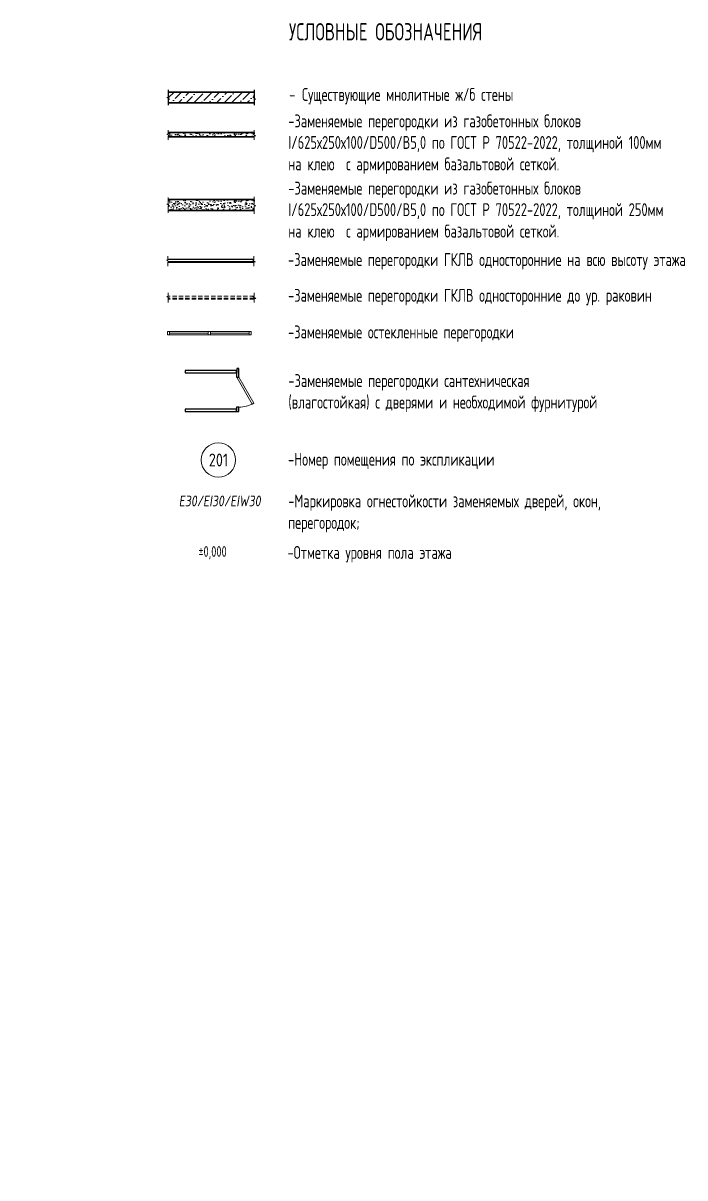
# Model space of a CAD drawing. Header units: millimetres. Extents: x -354900 to 8840672, y 0 to 292181.
# Drawn here: x 1278 to 16669, y 51123 to 77988 of the extents above; entities that cross this region are included whole.
import ezdxf
from ezdxf import colors
from ezdxf.entities.mleader import LeaderData, LeaderLine
from ezdxf.math import Vec2, Vec3

# ---------------------------------------------------------------- set-up
doc = ezdxf.new("R2010")
doc.units = ezdxf.units.MM
doc.header["$MEASUREMENT"] = 0
doc.linetypes.add('ADSK_Штриховая_ш2 п1', pattern=[3, 2, -1])
doc.layers.get('0').update_dxf_attribs({"color": 250, "lineweight": 9})
for name, color, linetype, lineweight in [('05_МЕБЕЛЬ', 7, 'Continuous', 5), ('АР_Витраж', 4, 'Continuous', 15), ('АР_Двери', 5, 'Continuous', 18), ('АР_Маркер экспликации', 239, 'Continuous', 13), ('АР_Отметки', 250, 'Continuous', 15), ('АР_Перегородки газоблок', 165, 'Continuous', 30), ('АР_Стена кирпич', 7, 'Continuous', 30), ('АР_тонкая линия', 250, 'Continuous', 0), ('АР_Штриховка_Монолит', 5, 'Continuous', 9)]:
    doc.layers.add(name, color=color, linetype=linetype, lineweight=lineweight)
doc.layers.add('25. ЗАЛИВКА ЗОН', color=7, linetype='Continuous', lineweight=0, transparency=0.2)
doc.layers.add('АР_ПБ_Двери', color=7, linetype='Continuous', lineweight=15, true_color=0xdb0000)
doc.layers.add('АР_Таблицы', color=250, linetype='Continuous')
doc.layers.add('Тонкая', color=7, linetype='Continuous')
doc.styles.add('ICOCPEUR', font='isocpeur.ttf')
doc.styles.add('ISOCPEUR', font='isocpeur.ttf', dxfattribs={"width": 0.7})
doc.styles.add('Архитект', font='isocpeur.ttf', dxfattribs={"width": 0.8, "oblique": 8})

# ---------------------------------------------------------------- blocks, each defined once
blk = doc.blocks.new('*U11')
for p, q in [((0, 0), (0, -50)), ((700, 0), (700, -50))]:
    blk.add_line(p, q)
blk.add_lwpolyline([(0, 0), (606, 350), (628, 312), (22, -38)], close=True)
blk.add_arc((0, 0), 700, 0, 30)
blk = doc.blocks.new('_DotSmall')
at = {"color": 0, "linetype": 'ByBlock', "const_width": 0.5}
blk.add_lwpolyline([(-0.0625, 0, 1), (0.0625, 0, 1)], format="xyb", close=True, dxfattribs=at)
blk = doc.blocks.new('*U34')
at = {"linetype": 'ByBlock'}
for p, q in [((0, 0), (0, -74)), ((50, 0), (0, 0)), ((0, -74), (0, 0)), ((1000, 0), (0, 0)), ((50, -74), (0, -74)), ((0, -74), (1000, -74)), ((50, 0), (50, -74)), ((950, 0), (50, 0)), ((50, -37), (950, -37)), ((50, -74), (950, -74)), ((950, 0), (1000, 0)), ((950, 0), (950, -74)), ((950, -74), (1000, -74)), ((1000, 0), (1000, -74)), ((1000, -74), (1000, 0))]:
    blk.add_line(p, q, dxfattribs=at)

msp = doc.modelspace()

# ---------------------------------------------------------------- hatches: boundary and pattern name
at = {"layer": 'АР_Стена кирпич', "linetype": 'Continuous', "lineweight": 9}
h = msp.add_hatch(dxfattribs=at)
h.set_pattern_fill('AR-CONC', color=8, angle=180, style=0)
h.set_pattern_definition([(230, (-262444.17, 9686.11), (-182.18467, 15.939086), [19.05, -209.55]), (175, (-262444.17, 9686.11), (35.24342, -191.05685), [15.24, -167.64058]), (280.451445, (-262459.35, 9687.44), (-146.94125, -175.11775), [16.19001, -178.09024]), (226.1842, (-262444.17, 9635.31), (-271.07904, 42.04233), [28.575, -314.325]), (276.63556, (-262466.76, 9638.82), (-237.40413, -247.42612), [24.28502, -267.1356]), (171.18415, (-262444.17, 9635.3), (-237.40413, -247.42612), [22.85997, -251.45973]), (201, (-262469.57, 9648.01), (-151.61439, 102.2652), [19.05, -209.55]), (146, (-262469.57, 9648.01), (-61.80203, -184.18797), [15.24, -167.64]), (251.451445, (-262482.2, 9656.53), (-213.41642, -81.92277), [16.19001, -178.08994]), (217.5, (-262444.17, 9686.11), (-3.088603, -84.555039), [0, -165.608, 0, -170.18, 0, -168.275]), (187.5, (-262444.17, 9686.11), (-66.819663, -100.180575), [0, -97.028, 0, -161.798, 0, -64.135]), (147.5, (-262387.53, 9686.11), (-135.590595, 5.728744), [0, -63.5, 0, -198.12, 0, -262.89]), (137.5, (-262362.13, 9686.11), (-148.12918, -25.42649), [0, -82.55, 0, -131.572, 0, -186.69])])
h.paths.add_polyline_path([(4652, 75343.8), (6652, 75343.8), (6652, 75443.8), (4652, 75443.8)])
h = msp.add_hatch(dxfattribs=at)
h.set_pattern_fill('AR-CONC', color=8, angle=180, style=0)
h.set_pattern_definition([(230, (-262444.17, 8123.45), (-182.18467, 15.939086), [19.05, -209.55]), (175, (-262444.17, 8123.45), (35.24342, -191.05685), [15.24, -167.64058]), (280.451445, (-262459.35, 8124.77), (-146.94125, -175.11775), [16.19001, -178.09024]), (226.1842, (-262444.17, 8072.65), (-271.07904, 42.04233), [28.575, -314.325]), (276.63556, (-262466.76, 8076.15), (-237.40413, -247.42612), [24.28502, -267.1356]), (171.18415, (-262444.17, 8072.65), (-237.40413, -247.42612), [22.85997, -251.45973]), (201, (-262469.57, 8085.35), (-151.61439, 102.2652), [19.05, -209.55]), (146, (-262469.57, 8085.35), (-61.80203, -184.18797), [15.24, -167.64]), (251.451445, (-262482.2, 8093.87), (-213.41642, -81.92277), [16.19001, -178.08994]), (217.5, (-262444.17, 8123.446), (-3.088603, -84.555039), [0, -165.608, 0, -170.18, 0, -168.275]), (187.5, (-262444.17, 8123.45), (-66.819663, -100.180575), [0, -97.028, 0, -161.798, 0, -64.135]), (147.5, (-262387.53, 8123.446), (-135.590595, 5.728744), [0, -63.5, 0, -198.12, 0, -262.89]), (137.5, (-262362.13, 8123.45), (-148.12918, -25.42649), [0, -82.55, 0, -131.572, 0, -186.69])])
h.paths.add_polyline_path([(4652, 73631.2), (6652, 73631.2), (6652, 73881.2), (4652, 73881.2)])
at = {"layer": 'АР_Штриховка_Монолит', "linetype": 'Continuous', "lineweight": 9, "true_color": 0x000000}
h = msp.add_hatch(dxfattribs=at)
h.set_pattern_fill('ANSI36', color=18, scale=1000, style=0)
h.paths.add_polyline_path([(4652, 76382.3), (4652, 76132.3), (6652, 76132.3), (6652, 76382.3)], flags=0)

# ---------------------------------------------------------------- linework, layer by layer
at = {"layer": '05_МЕБЕЛЬ', "linetype": 'Continuous', "lineweight": -3}
for points in [[(6244.3, 69853.7), (6244.3, 69903.7), (5044.3, 69904.1), (5044.3, 69854.1)], [(6294.3, 69754.2), (6294.4, 69954.6), (6244.4, 69954.6), (6244.3, 69754.2)], [(6294, 68953.7), (6294.1, 69054.2), (6244.1, 69054.2), (6244, 68953.7)], [(6244.3, 68953.7), (6244.3, 69003.7), (5044.3, 69004.1), (5044.3, 68954.1)]]:
    msp.add_lwpolyline(points, close=True, dxfattribs=at)
at = {"layer": '25. ЗАЛИВКА ЗОН', "lineweight": 13, "ltscale": 500}
for points in [[(4652.2, 76120.8), (4652.2, 76216), (4690.3, 76216), (4623.6, 76258.9), (4652.2, 76258.9), (4652.2, 76346.3)], [(6652, 76120.8), (6652, 76216), (6690.2, 76216), (6623.4, 76258.9), (6652, 76258.9), (6652, 76346.3)], [(4652.2, 75269.3), (4652.2, 75364.5), (4690.3, 75364.5), (4623.6, 75407.4), (4652.2, 75407.4), (4652.2, 75494.8)], [(6652, 75269.3), (6652, 75364.5), (6690.2, 75364.5), (6623.4, 75407.4), (6652, 75407.4), (6652, 75494.8)], [(4652.2, 73571.8), (4652.2, 73736.4), (4690.3, 73736.4), (4623.6, 73779.3), (4652.2, 73779.3), (4652.2, 73928.1)], [(6652, 73553.4), (6652, 73736.4), (6690.2, 73736.4), (6623.4, 73779.3), (6652, 73779.3), (6652, 73944.8)], [(4643.4, 72336.7), (4643.4, 72431.9), (4681.5, 72431.9), (4614.8, 72474.8), (4643.4, 72474.8), (4643.4, 72562.1)], [(6643.2, 72336.7), (6643.2, 72431.9), (6681.4, 72431.9), (6614.6, 72474.8), (6643.2, 72474.8), (6643.2, 72562.1)], [(4649.1, 71485.8), (4649.1, 71581), (4687.3, 71581), (4620.5, 71623.9), (4649.1, 71623.9), (4649.1, 71711.3)], [(6649, 71485.8), (6649, 71581), (6687.1, 71581), (6620.4, 71623.9), (6649, 71623.9), (6649, 71711.3)]]:
    msp.add_lwpolyline(points, dxfattribs=at)
at = {"layer": 'АР_Маркер экспликации', "color": 7}
msp.add_circle((5820.5, 67824.2), 400, dxfattribs=at)
at = {"layer": 'АР_Перегородки газоблок', "ltscale": 100}
for p, q in [((6652, 75443.8), (4652, 75443.8)), ((6652, 75343.8), (4652, 75343.8)), ((6652, 73881.2), (4652, 73881.2)), ((6652, 73631.2), (4652, 73631.2))]:
    msp.add_line(p, q, dxfattribs=at)
at = {"layer": 'АР_Перегородки газоблок', "color": 0, "lineweight": 25, "ltscale": 100}
for points in [[(4643.4, 72494.3), (6643.2, 72494.5)], [(4643.4, 72444.3), (6643.2, 72444.5)], [(6643.2, 72419.5), (4643.4, 72419.3)]]:
    msp.add_lwpolyline(points, dxfattribs=at)
at = {"layer": 'АР_Стена кирпич'}
for p, q in [((6652, 76382.3), (4652, 76382.3)), ((6652, 76132.3), (4652, 76132.3))]:
    msp.add_line(p, q, dxfattribs=at)
at = {"layer": 'АР_тонкая линия', "linetype": 'ADSK_Штриховая_ш2 п1', "ltscale": 50}
for points in [[(6649, 71638.8), (4643.4, 71638.9)], [(6649, 71588.8), (4643.4, 71588.9)], [(6649, 71563.8), (4643.4, 71563.9)]]:
    msp.add_lwpolyline(points, dxfattribs=at)
at = {"layer": 'Тонкая', "ltscale": 100}
for p, q in [((4652.2, 76437.5), (4652.2, 76080.4)), ((6652, 76437.5), (6652, 76080.4))]:
    msp.add_line(p, q, dxfattribs=at)

# ---------------------------------------------------------------- block references
at = {"layer": 'АР_Витраж', "ltscale": 100, "xscale": -1, "rotation": 180.0001519656341}
for p in [(4635.4, 70738), (5585.4, 70738)]:
    msp.add_blockref('*U34', p, dxfattribs=at)
at = {"layer": 'АР_Двери', "lineweight": 30, "rotation": 270}
msp.add_blockref('*U11', (6294.3, 69754.2), dxfattribs=at)

# ---------------------------------------------------------------- texts
at = {"layer": 'АР_Маркер экспликации', "color": 7, "insert": (5820.5, 67824.2), "char_height": 300, "width": 483.655, "attachment_point": 5, "style": 'Архитект'}
msp.add_mtext('{\\Q0;201}', dxfattribs=at)
at = {"layer": 'АР_ПБ_Двери', "linetype": 'Continuous', "insert": (5850.5, 66871.7, 0), "char_height": 250, "width": 1520.109, "attachment_point": 5, "style": 'Архитект'}
msp.add_mtext('E30/EI30/EIW30', dxfattribs=at)
at = {"layer": 'АР_Таблицы', "ltscale": 100, "style": 'ICOCPEUR', "width": 0.7}
msp.add_text('УСЛОВНЫЕ ОБОЗНАЧЕНИЯ', height=400, dxfattribs=at).set_placement((7461.4, 77586.2))
at = {"layer": 'АР_Таблицы', "ltscale": 100, "char_height": 300, "attachment_point": 4, "style": 'ISOCPEUR'}
for s, insert, width in [('\\pxi-1,l1,t1,5;-^IСуществующие мнолитные ж/б стены', (7465.4, 76287), 7500), ('-Заменяемые перегородки из газобетонных блоков I/625х250х100/D500/B5,0 по ГОСТ Р 70522-2022, толщиной 100мм на клею  с армированием базальтовой сеткой. ', (7445.1, 75170.4), 8962.089), ('-Заменяемые перегородки из газобетонных блоков I/625х250х100/D500/B5,0 по ГОСТ Р 70522-2022, толщиной 250мм на клею  с армированием базальтовой сеткой. ', (7445.1, 73607.8), 8962.089), ('-Заменяемые перегородки ГКЛВ односторонние на всю высоту этажа', (7440, 72446), 9979.349), ('-Заменяемые перегородки ГКЛВ односторонние до ур. раковин', (7440, 71614), 11346.19), ('-Заменяемые остекленные перегородки ', (7440, 70761.9), 7500), ('-Заменяемые перегородки сантехническая (влагостойкая) с дверями и необходимой фурнитурой', (7446.6, 69379.9), 7500), ('-Номер помещения по экспликации ', (7440, 67800.7), 7500), ('-Маркировка огнестойкости заменяемых дверей, окон, перегородок; ', (7443.4, 66580.5), 7500), ('-Отметка уровня пола этажа', (7425.7, 65632.5), 7500)]:
    msp.add_mtext(s, dxfattribs=dict(at, insert=insert, width=width))

# ---------------------------------------------------------------- leaders
at = {"layer": 'АР_Отметки'}
ml = msp.add_multileader_mtext('Standard', dxfattribs=at)
ml.set_content('%%P0,000', color=256, style='ISOCPEUR')
ml.set_leader_properties(color=256, linetype='Continuous', lineweight=-1)
ml.set_arrow_properties(name='DOTSMALL')
ml.build(insert=Vec2(0, 0))
ml.multileader.update_dxf_attribs({"has_text_frame": 1, "text_left_attachment_type": 4, "text_right_attachment_type": 4, "dogleg_length": 100, "arrow_head_size": 180})
ctx = ml.context
ctx.base_point, ctx.char_height, ctx.arrow_head_size, ctx.landing_gap_size, ctx.plane_origin = Vec3(5304.2, 65488), 250, 180, 50, Vec3(5222.8, 64220.4)
ctx.left_attachment, ctx.right_attachment = 4, 4
notes = []
notes.append((ctx, [(0, (0, 0, 0), (0, 0), (1, 0), 1, [])]))
ctx.mtext.insert, ctx.mtext.width, ctx.mtext.line_spacing_style, ctx.mtext.flow_direction = Vec3(5354.2, 65821.3), 852.697, 2, 5
for ctx, leaders in notes:
    for number, flags, end, landing, length, lines in leaders:
        leader = LeaderData()
        leader.index, (leader.has_last_leader_line, leader.has_dogleg_vector, leader.attachment_direction) = number, flags
        leader.last_leader_point, leader.dogleg_vector, leader.dogleg_length = Vec3(end), Vec3(landing), length
        for number, points, colour, breaks in lines:
            line = LeaderLine()
            line.index, line.vertices, line.color, line.breaks = number, Vec3.list(points), colors.encode_raw_color(colour), breaks
            leader.lines.append(line)
        ctx.leaders.append(leader)

doc.saveas('drawing.dxf')
